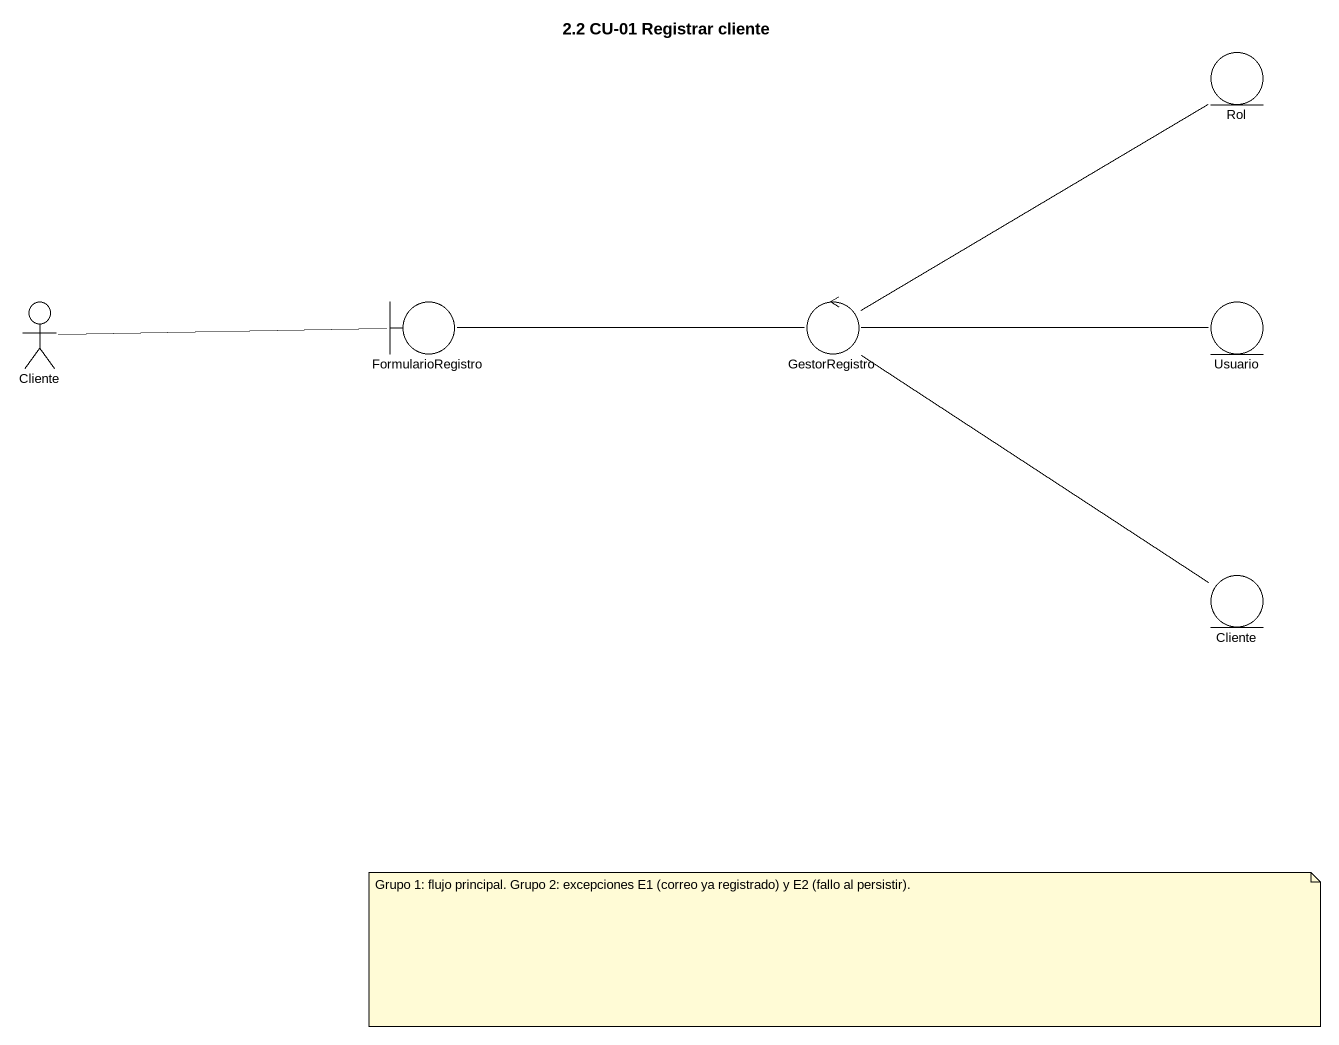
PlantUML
@startuml
title 2.2 CU-01 Registrar cliente
entity Rol
actor Cliente
boundary FormularioRegistro
control GestorRegistro
entity Usuario
entity "Cliente" as Cliente_2
Cliente -right- FormularioRegistro
FormularioRegistro -right- GestorRegistro
GestorRegistro -up- Rol
GestorRegistro -right- Usuario
GestorRegistro -- Cliente_2
note as N1
  Grupo 1: flujo principal. Grupo 2: excepciones E1 (correo ya registrado) y E2 (fallo al persistir).
end note
@enduml
